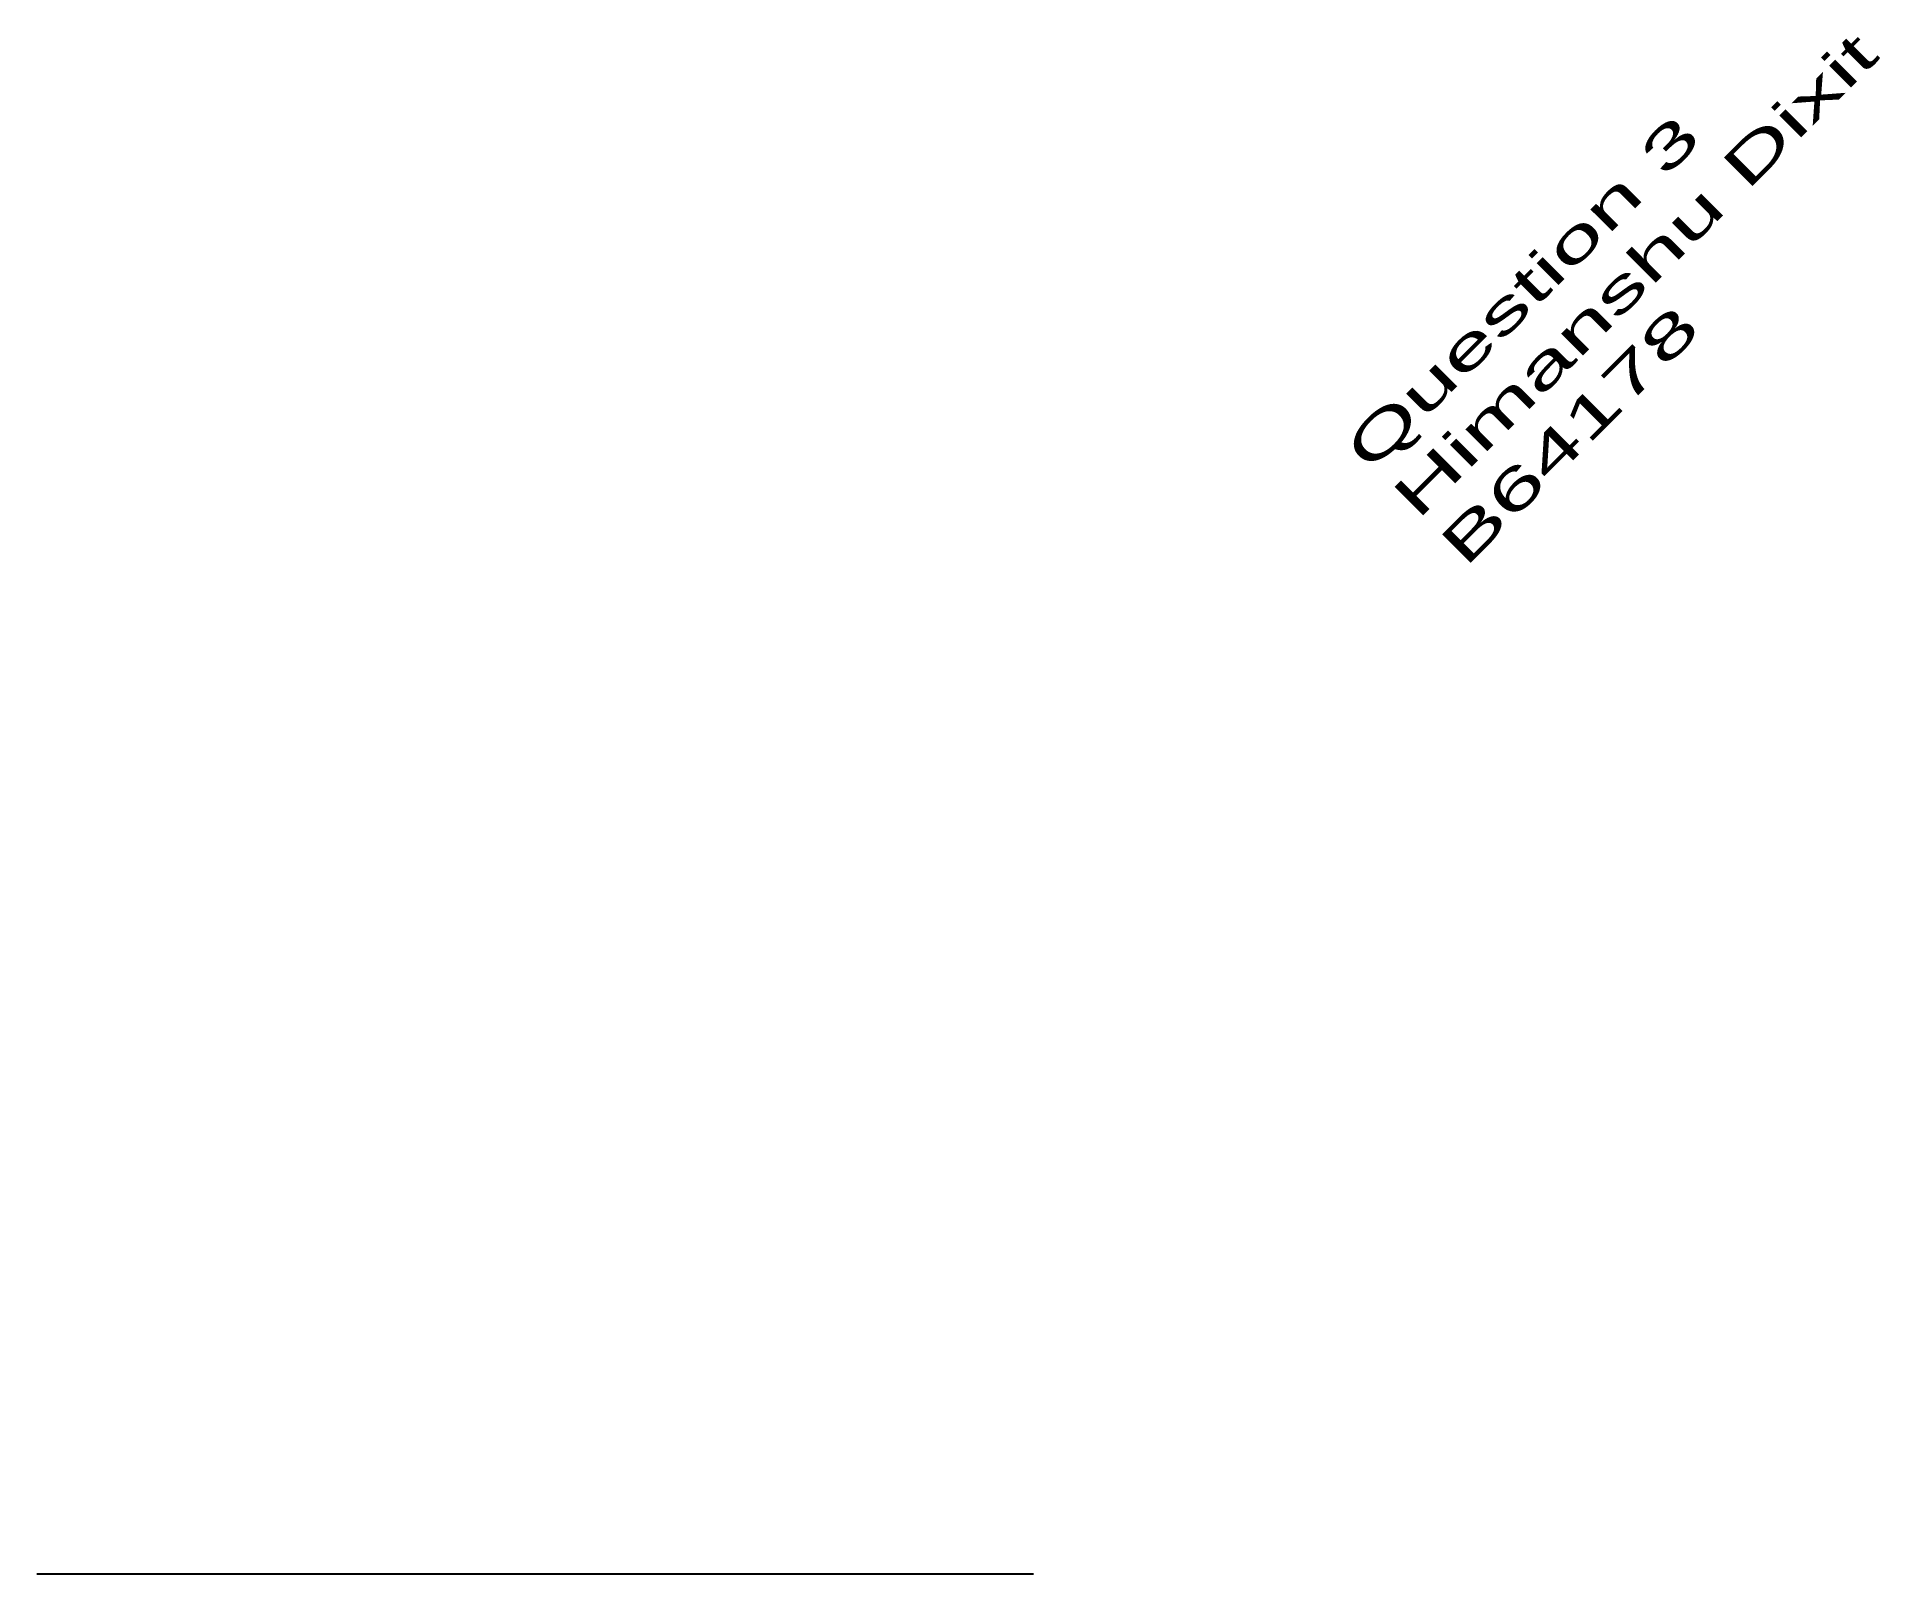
# Model space of a CAD drawing. Header units: millimetres. Extents: x 1076 to 1261, y 0 to 154.
import ezdxf

# ---------------------------------------------------------------- set-up
doc = ezdxf.new("R2010")
doc.units = ezdxf.units.MM
doc.styles.get("Standard").update_dxf_attribs({"font": ''})
doc.styles.get('Standard').set_extended_font_data('Arial')

msp = doc.modelspace()

# ---------------------------------------------------------------- linework, layer by layer
at = {"extrusion": (0, -1, 0)}
for p, q in [((1075.95, 0, 776.89), (1075.95, 0, 788.89)), ((1175.95, 0, 776.89), (1175.95, 0, 788.89))]:
    msp.add_line(p, q, dxfattribs=at)
for points in [[(1175.95, 776.89), (1151.95, 776.89), (1151.95, 786.89), (1099.95, 786.89), (1099.95, 776.89), (1075.95, 776.89)], [(1175.95, 788.89), (1163.95, 788.89), (1163.95, 798.89), (1087.95, 798.89), (1087.95, 788.89), (1075.95, 788.89)]]:
    msp.add_lwpolyline(points, dxfattribs=at)

# ---------------------------------------------------------------- texts
at = {"color": 250, "extrusion": (0.57735, -0.57735, 0.57735), "insert": (1206.85, 113.28, 977.64), "char_height": 7, "attachment_point": 1, "text_direction": (0.707107, 0.707107, 0)}
msp.add_mtext_dynamic_manual_height_columns('{\\fArial Unicode MS|b0|i0|c0|p2;Question 3^JHimanshu Dixit ^JB64178}', width=182.161, gutter_width=12.5, heights=[0], dxfattribs=at)

doc.saveas('drawing.dxf')
